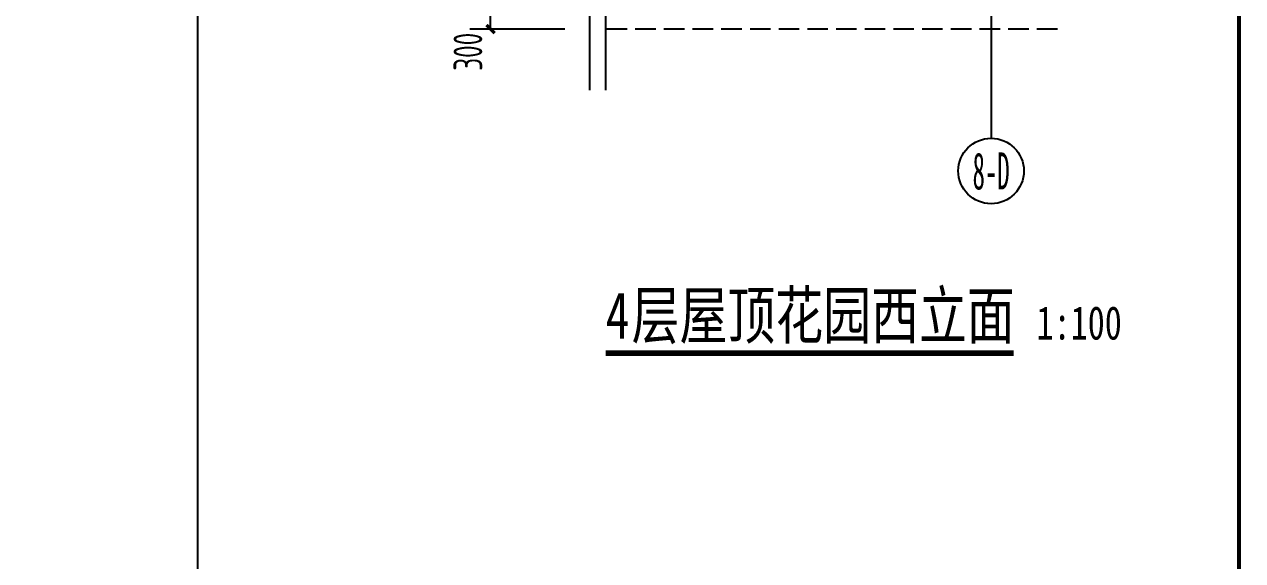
# Model space of a CAD drawing. Extents: x -863035 to 270371, y -8918 to 240488.
# Drawn here: x -232133 to -217272, y 58851 to 65399 of the extents above; entities that cross this region are included whole.
import ezdxf
from ezdxf.enums import TextEntityAlignment as Align

# ---------------------------------------------------------------- set-up
doc = ezdxf.new("R2010")
doc.units = 0
doc.header["$LTSCALE"] = 1000
doc.header["$MEASUREMENT"] = 0
doc.linetypes.add('DASH', pattern=[0.35, 0.25, -0.1])
for name, color, linetype in [('01-标注_尺寸', 124, 'Continuous'), ('01-标注_轴线坐标', 132, 'Continuous'), ('02-TEXT_标注', 130, 'Continuous'), ('02-TEXT_轴号', 7, 'Continuous'), ('A-C_玻璃幕墙', 140, 'Continuous'), ('A_AXIS-轴线', 36, 'Continuous'), ('AXIS_TEXT', 7, 'Continuous'), ('DIM_SYMB', 3, 'Continuous')]:
    doc.layers.add(name, color=color, linetype=linetype)
doc.layers.add('04-不打印_辅助线', color=165, linetype='Continuous', plot=False)
doc.styles.add('_TCH_AXIS', font='STXIHEI.TTF')
doc.styles.add('_TCH_DIM_T3', font='ROS1', dxfattribs={"width": 0.75, "bigfont": 'JD'})
doc.styles.add('COMPLEX', font='COMPLEX')
doc.styles.get("Standard").update_dxf_attribs({"font": 'STXIHEI.TTF', "width": 0.75})
doc.dimstyles.new('_TCH_ARCH&&100', dxfattribs={"dimtxt": 350, "dimasz": 100, "dimexe": 250, "dimexo": 300, "dimgap": 100, "dimtad": 1, "dimdec": 0, "dimzin": 0, "dimdsep": 46, "dimtxsty": '_TCH_DIM_T3', "dimblk": 'ARCHTICK', "dimcen": 0.09, "dimclrt": 7, "dimazin": 2, "dimtfac": 1, "dimtdec": 0, "dimtix": 1, "dimtmove": 2, "dimatfit": 3, "dimfxl": 0, "dimtolj": 1, "dimtzin": 0, "dimarcsym": 0})

# ---------------------------------------------------------------- blocks, each defined once
blk = doc.blocks.new('图签信息')
at = {"const_width": 0.5}
blk.add_lwpolyline([(-65, 0), (0, 0), (0, 500.5), (-65, 500.5)], close=True, dxfattribs=at)
blk = doc.blocks.new('图签-A1')
at = {"color": 2}
blk.add_blockref('图签信息', (0, 0), dxfattribs=at)
blk = doc.blocks.new('图框-A1+1-4')
at = {"const_width": 0.5}
blk.add_lwpolyline([(976, 584), (25, 584), (25, 10), (976, 10)], close=True, dxfattribs=at)
blk = doc.blocks.new('_AXISO')
blk.add_circle((0, 0), 0.5)
at = {"layer": 'AXIS_TEXT', "style": 'COMPLEX', "width": 1.041667}
blk.add_attdef('A', text='', height=0.56, dxfattribs=at).set_placement((-0.25, -0.28), (0.25, -0.28), align=Align.FIT)
blk = doc.blocks.new('_ArchTick')
at = {"color": 0, "linetype": 'ByBlock', "const_width": 0.4}
blk.add_lwpolyline([(-0.5, -0.5), (0.5, 0.5)], dxfattribs=at)
blk = doc.blocks.new('*D692')
at = {"layer": '01-标注_尺寸', "color": 0, "lineweight": -2, "transparency": 16777216}
for p, q in [((-225540, 65641), (-226697, 65641)), ((-226447, 65341), (-226447, 65641)), ((-225540, 65341), (-226697, 65341))]:
    blk.add_line(p, q, dxfattribs=at)
at = {"layer": 'Defpoints', "color": 0, "transparency": 16777216}
for p in [(-226447, 65641), (-225240, 65641), (-225240, 65341)]:
    blk.add_point(p, dxfattribs=at)
at = {"layer": '01-标注_尺寸', "color": 0, "lineweight": -2, "transparency": 16777216, "xscale": 100, "yscale": 100, "zscale": 100}
for p, rotation in [((-226447, 65641), 90), ((-226447, 65341), 270)]:
    blk.add_blockref('_ArchTick', p, dxfattribs=dict(at, rotation=rotation))
at = {"layer": '01-标注_尺寸', "color": 7, "transparency": 16777216, "insert": (-226722, 65064), "char_height": 350, "attachment_point": 5, "rotation": 90, "style": '_TCH_DIM_T3'}
blk.add_mtext('\\A1;300', dxfattribs=at)

msp = doc.modelspace()

# ---------------------------------------------------------------- linework, layer by layer
at = {"layer": '01-标注_轴线坐标'}
msp.add_line((-220340.3, 65009.1), (-220340.3, 64009.1), dxfattribs=at)
at = {"layer": '04-不打印_辅助线'}
for points in [[(-230015.6, 82074.5), (-255645.6, 82074.5), (-255645.6, 30291.9), (-230015.6, 30291.9)], [(-230015.6, 74724.3), (-217316, 74724.3), (-217316, 30291.9), (-230015.6, 30291.9)]]:
    msp.add_lwpolyline(points, close=True, dxfattribs=at)
at = {"layer": 'A-C_玻璃幕墙'}
msp.add_lwpolyline([(-225040.3, 64597.2), (-225040.3, 73541), (-225240.3, 73541), (-225240.3, 64597.2)], dxfattribs=at)
at = {"layer": 'A-C_玻璃幕墙', "linetype": 'DASH'}
msp.add_lwpolyline([(-219531.3, 65341), (-225040.3, 65341)], dxfattribs=at)
at = {"layer": 'A_AXIS-轴线', "ltscale": 0.4}
msp.add_line((-220340.3, 72483.3), (-220340.3, 65009.1), dxfattribs=at)
at = {"layer": 'DIM_SYMB', "const_width": 70}
msp.add_lwpolyline([(-225042.2, 61384.3), (-220066, 61384.3)], dxfattribs=at)

# ---------------------------------------------------------------- block references
at = {"xscale": 100, "yscale": 100, "zscale": 100}
for name, p in [('图框-A1+1-4', (-314916, 23674.5)), ('图签-A1', (-210816, 24674.5))]:
    msp.add_blockref(name, p, dxfattribs=at)
at = {"layer": '01-标注_轴线坐标'}
ref = msp.add_blockref('_AXISO', (-220340.3, 63609.1), dxfattribs=dict(at, xscale=800, yscale=800, zscale=800))
ref.add_attrib('A', '8-D', dxfattribs={"layer": '02-TEXT_轴号', "height": 452.55, "style": '_TCH_AXIS', "width": 0.458282}).set_placement((-220566.5, 63382.9), (-220114, 63382.9), align=Align.FIT)

# ---------------------------------------------------------------- texts
at = {"layer": '02-TEXT_标注', "width": 0.75}
for s, height, p in [('层屋顶花园西立面', 570.85, (-224724.7, 61562)), ('4', 570.9, (-225042.2, 61562)), ('1:100', 407.75, (-219786, 61550.6))]:
    msp.add_text(s, height=height, dxfattribs=at).set_placement(p)

# ---------------------------------------------------------------- dimensions: what is measured, and where the dimension line sits
at = {"layer": '01-标注_尺寸'}
dim = msp.add_linear_dim(base=(-226446.8, 65641), p1=(-225240.3, 65341), p2=(-225240.3, 65641), angle=90, dimstyle='_TCH_ARCH&&100', dxfattribs=at)
dim.commit()
dim.dimension.update_dxf_attribs({"geometry": '*D692', "text_midpoint": (-226721.8, 65063.8), "dimtype": 161})

doc.saveas('drawing.dxf')
